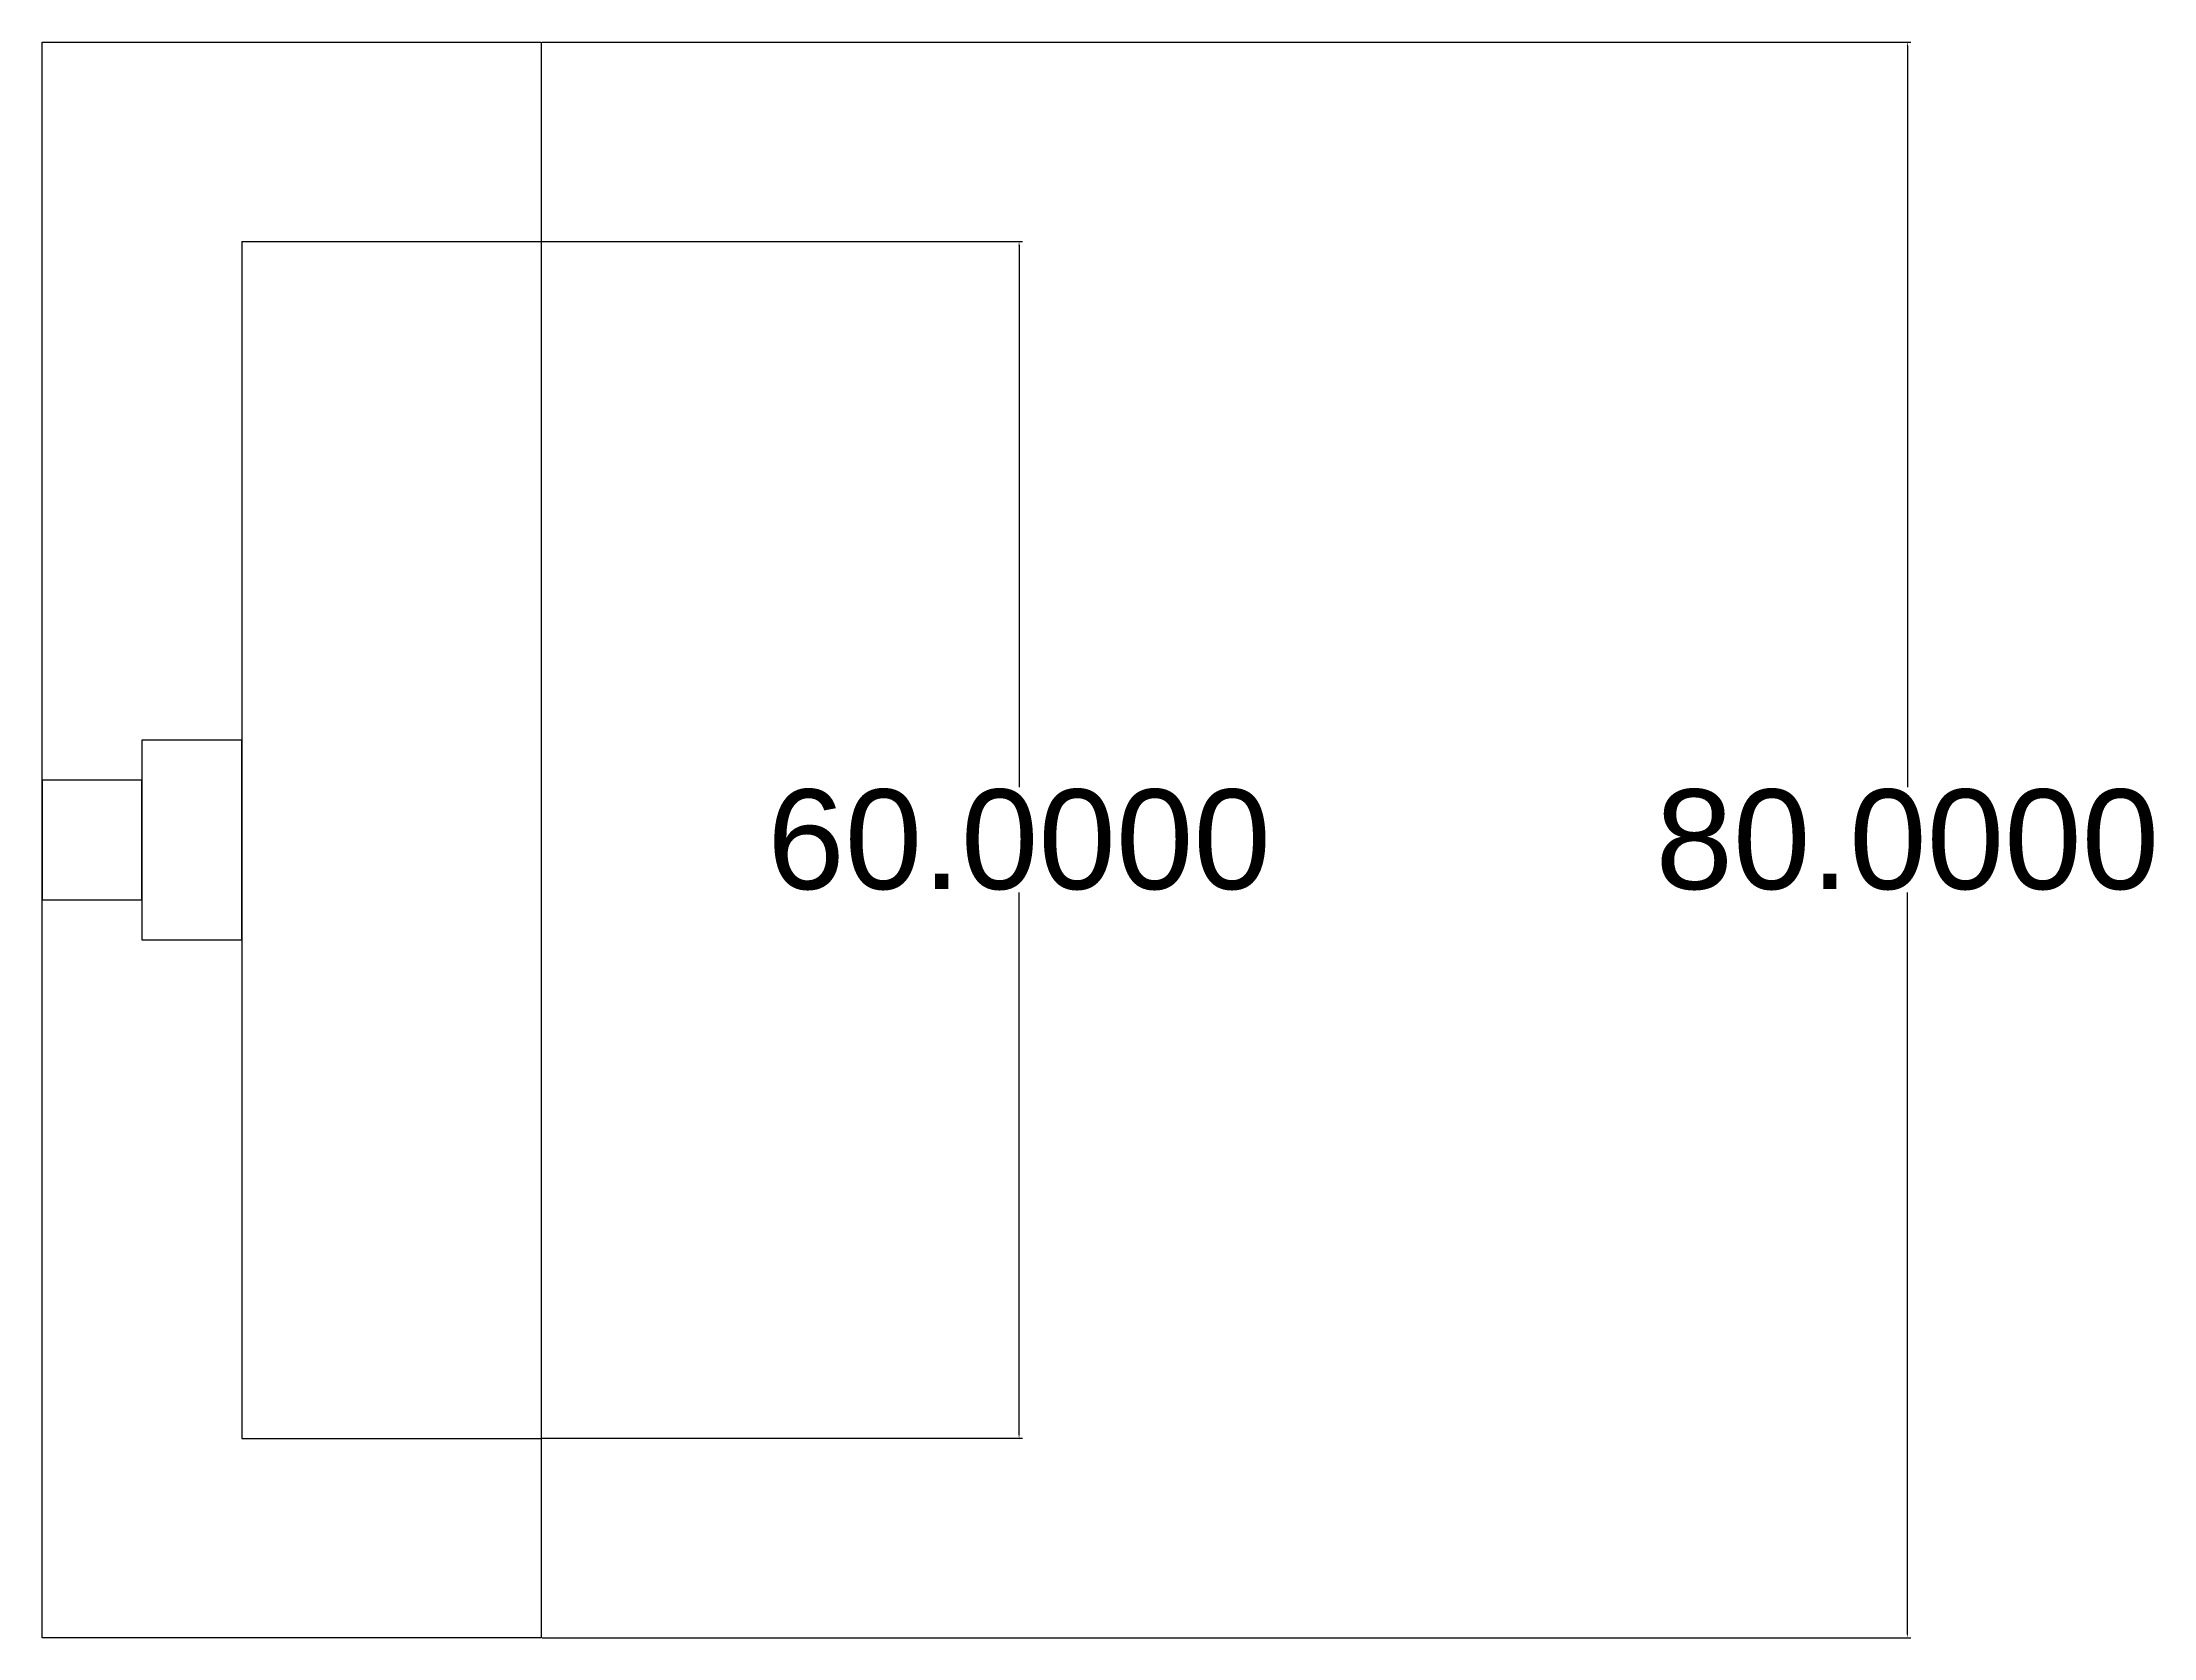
# Model space of a CAD drawing. Header units: inches. Extents: x 127 to 536, y 55 to 264.
# Drawn here: x 430.4 to 536.2, y 54.9 to 134.9 of the extents above; entities that cross this region are included whole.
import ezdxf

# ---------------------------------------------------------------- set-up
doc = ezdxf.new("R2010")
doc.units = ezdxf.units.IN
doc.header["$MEASUREMENT"] = 0
doc.styles.get("Standard").update_dxf_attribs({"font": 'arial.ttf'})
doc.styles.add('样式 1', font='arial.ttf', dxfattribs={"height": 5})
doc.dimstyles.get("Standard").update_dxf_attribs({"dimtxt": 0.18, "dimasz": 0.18, "dimexe": 0.18, "dimexo": 0.0625, "dimgap": 0.09, "dimtad": 0, "dimtih": 1, "dimtoh": 1, "dimdec": 4, "dimzin": 0, "dimdsep": 46, "dimtxsty": 'Standard', "dimcen": 0.09, "dimadec": 0, "dimazin": 0, "dimtfac": 1, "dimtdec": 4, "dimtofl": 0, "dimtmove": 0, "dimatfit": 3, "dimfxl": 1, "dimtolj": 1, "dimtzin": 0, "dimarcsym": 0})

# ---------------------------------------------------------------- blocks, each defined once
blk = doc.blocks.new('*D7')
at = {"color": 0, "lineweight": -2, "transparency": 16777216}
for p, q in [((455.46, 134.9), (524.06, 134.9)), ((523.88, 134.72), (523.88, 97.54)), ((523.88, 55.08), (523.88, 92.26)), ((455.46, 54.9), (524.06, 54.9))]:
    blk.add_line(p, q, dxfattribs=at)
at = {"color": 0, "transparency": 16777216}
for points in [[(523.85, 134.72), (523.91, 134.72), (523.88, 134.9)], [(523.85, 55.08), (523.91, 55.08), (523.88, 54.9)]]:
    blk.add_solid(points, dxfattribs=at)
at = {"layer": 'Defpoints', "color": 0, "transparency": 16777216}
for p in [(455.4, 134.9), (455.4, 54.9), (523.88, 54.9)]:
    blk.add_point(p, dxfattribs=at)
at = {"color": 0, "transparency": 16777216, "insert": (523.88, 94.9), "char_height": 5, "attachment_point": 5, "style": '样式 1'}
blk.add_mtext('\\A1;80.0000', dxfattribs=at)
blk = doc.blocks.new('*D8')
at = {"color": 0, "lineweight": -2, "transparency": 16777216}
for p, q in [((455.46, 124.9), (479.54, 124.9)), ((479.36, 124.72), (479.36, 97.54)), ((479.36, 65.08), (479.36, 92.26)), ((455.46, 64.9), (479.54, 64.9))]:
    blk.add_line(p, q, dxfattribs=at)
at = {"color": 0, "transparency": 16777216}
for points in [[(479.33, 124.72), (479.39, 124.72), (479.36, 124.9)], [(479.33, 65.08), (479.39, 65.08), (479.36, 64.9)]]:
    blk.add_solid(points, dxfattribs=at)
at = {"layer": 'Defpoints', "color": 0, "transparency": 16777216}
for p in [(455.4, 124.9), (455.4, 64.9), (479.36, 64.9)]:
    blk.add_point(p, dxfattribs=at)
at = {"color": 0, "transparency": 16777216, "insert": (479.36, 94.9), "char_height": 5, "attachment_point": 5, "style": '样式 1'}
blk.add_mtext('\\A1;60.0000', dxfattribs=at)

msp = doc.modelspace()

# ---------------------------------------------------------------- linework, layer by layer
for p, q in [((440.40228, 124.89861), (455.40228, 124.89861)), ((440.40228, 64.89861), (455.40228, 64.89861))]:
    msp.add_line(p, q)
for points in [[(430.40228, 134.89861), (455.40228, 134.89861), (455.40228, 54.89861), (430.40228, 54.89861)], [(440.40228, 99.89861), (435.40228, 99.89861), (435.40228, 89.89861), (440.40228, 89.89861)], [(435.40228, 97.89861), (430.40228, 97.89861), (430.40228, 91.89861), (435.40228, 91.89861)]]:
    msp.add_lwpolyline(points, close=True)
msp.add_lwpolyline([(440.40228, 124.89861), (440.40228, 64.89861)])

# ---------------------------------------------------------------- dimensions: what is measured, and where the dimension line sits
dim = msp.add_linear_dim(base=(523.88089, 54.89861), p1=(455.40228, 134.89861), p2=(455.40228, 54.89861), angle=90, dimstyle='Standard', override={"dimtxsty": '样式 1'})
dim.commit()
dim.dimension.update_dxf_attribs({"geometry": '*D7', "text_midpoint": (523.88089, 94.89861), "dimtype": 160})
dim = msp.add_linear_dim(base=(479.35949, 64.89861), p1=(455.40228, 124.89861), p2=(455.40228, 64.89861), angle=90, dimstyle='Standard', override={"dimtxsty": '样式 1'})
dim.commit()
dim.dimension.update_dxf_attribs({"geometry": '*D8', "text_midpoint": (479.35949, 94.89861)})

doc.saveas('drawing.dxf')
